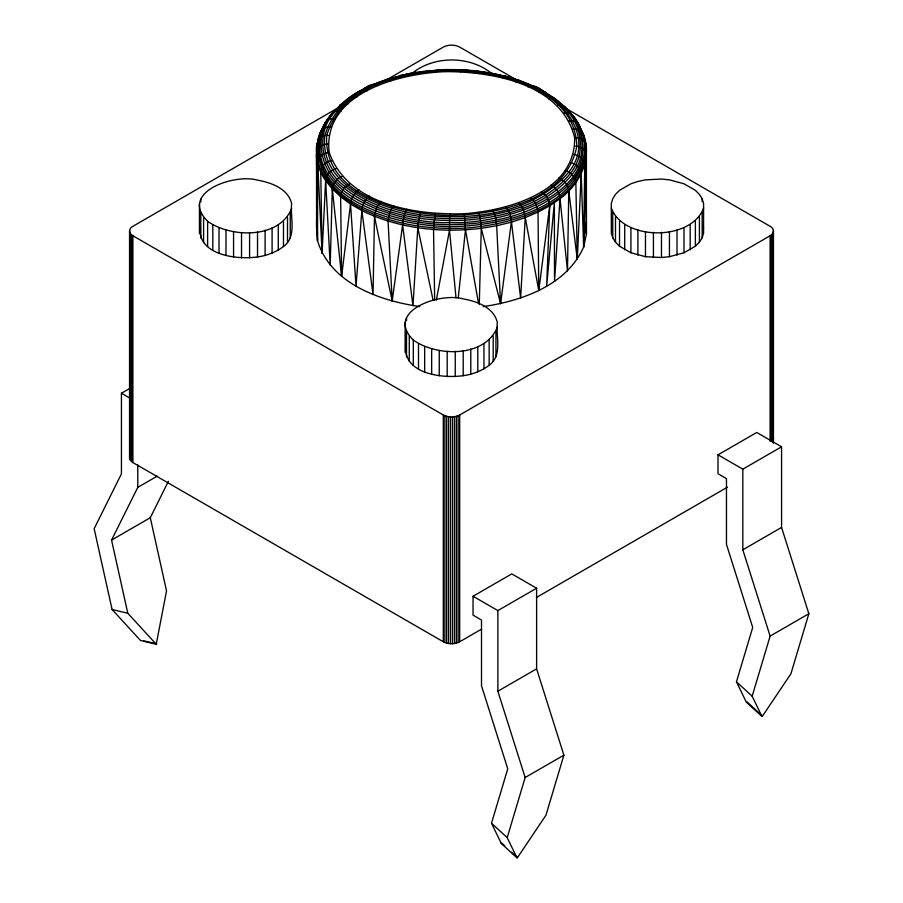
<?xml version="1.0" encoding="UTF-8"?>
<svg xmlns="http://www.w3.org/2000/svg" width="903" height="903" viewBox="0 0 903 903"><rect width="100%" height="100%" fill="white"/><g stroke="black" fill="none" stroke-linecap="round" stroke-linejoin="round"><path stroke-width="1.35" d="M481.592 629.12L459.683 641.773C454.672 644.392 448.328 644.392 443.317 641.773L132.888 462.55L129.897 459.548L129.547 457.234M338.625 107.525L132.888 226.303C128.587 227.996 128.587 234.058 132.888 235.751L443.317 414.985C448.328 417.604 454.672 417.604 459.683 414.985L770.112 235.751C774.413 234.058 774.413 227.996 770.112 226.303L564.375 107.525M291.669 208.322C279.433 239.114 231.066 237.997 207.622 221.314C178.478 191.876 235.22 173.421 257.524 180.171C271.171 182.541 288.091 188.603 291.669 203.66C289.953 217.725 297.2 236.541 283.474 246.519C278.056 250.774 271.69 253.529 265.11 255.414C244.036 261.249 196.459 257.445 200.127 226.563M497.339 327.067C485.114 357.859 436.747 356.753 413.303 340.07C384.159 310.632 440.901 292.166 463.205 298.916C476.852 301.297 493.76 307.347 497.339 322.405C495.634 336.469 502.881 355.285 489.144 365.264C483.737 369.519 477.371 372.273 470.79 374.158C449.717 380.005 402.14 376.19 405.808 345.307M329.144 152.314C322.394 92.67 400.243 73.199 446.014 71.63C493.196 71.721 561.305 83.832 574.613 137.561C575.9 192.079 507.7 210.455 464.277 213.729C415.628 215.219 347.79 204.936 329.144 152.314C323.669 152.686 317.833 156.772 317.675 162.653L317.517 240.672C330.543 283.621 379.531 300.71 419.793 306.569M456.015 297.877L449.502 230.231L449.671 214.101M317.088 159.538L316.592 227.804L317.517 240.672L316.49 153.442C316.411 138.227 322.834 123.564 332.902 112.344C335.148 110.606 338.207 110.493 340.849 111.238M317.134 153.962C314.526 145.688 318.578 134.163 328.715 135.45M585.595 208.909L586.149 146.512C580.595 107.446 540.31 85.119 505.341 76.27L502.937 78.042M483.218 306.636C521.934 300.812 566.576 285.529 583.643 247.027L584.726 164.933C584.568 159.052 578.812 154.887 573.315 154.402M558.709 178.162C564.059 180.058 568.529 185.115 568.766 190.928L567.49 270.934L560.029 198.66C559.792 192.926 555.876 187.632 550.717 185.239M381.021 201.346L376.777 207.092L374.519 214.564L373.041 294.468L361.855 210.58C362.08 204.97 364.959 199.416 369.53 196.132M406.801 209.27L404.115 215.49L402.614 224.949L412.976 305.745L418.021 224.158L420.73 211.855M479.279 304.548L481.265 228.324L480.351 218.752L478.714 212.352M342.519 176.311C337.135 178.083 332.53 183.083 332.304 188.908L330.193 265.268L325.644 180.51C325.859 174.64 330.938 169.933 336.424 168.635M583.643 247.027L586.386 155.508L586.408 234.249L583.643 247.027L581.205 173.94C581.001 168.06 575.606 163.578 570.086 162.642M541.337 191.718C546.202 194.619 549.521 200.082 549.758 205.749L546.654 285.969L554.352 202.577L554.532 281.409L560.029 198.66C579.816 184.359 592.74 158.239 583.338 134.208C581.476 130.28 576.757 128.7 572.66 129.185M583.902 140.157L583.846 135.743L578.563 123.959M568.766 190.928L577.288 259.364L581.205 173.94M317.675 162.653L322.089 253.269L325.644 180.51C318.454 171.039 308.397 144.943 328.06 143.893M518.943 202.532L523.006 208.345L525.264 217.578L520.613 298.001L511.053 218.56L509.54 212.781L506.233 206.719M317.901 141.026C313.273 205.5 399.882 225.908 449.513 226.597C499.901 226.563 586.51 207.893 585.46 143.306C583.552 139.288 578.879 137.369 574.613 137.561M325.644 180.51L332.304 188.908L341.616 276.329L350.533 204.044C350.77 198.355 354.247 192.926 359.191 190.161M350.533 204.044L361.855 210.58L356.03 286.149L350.533 204.044L340.645 196.786L332.304 188.908M324.245 126.228C324.087 120.709 330.329 117.672 335.148 119.015M331.085 127.12C318.24 125.224 316.897 142.381 317.416 151.151M458.261 297.821L465.485 229.825L464.277 213.729M549.758 205.749L538.12 212.081L525.264 217.578L538.764 290.518L549.758 205.749L560.029 198.66M361.855 210.58C398.584 228.707 440.912 233.177 481.265 228.324L500.578 303.656L511.369 222.161L525.264 217.578M374.418 216.291L392.195 301.06L402.614 224.949M460.643 71.755L461.298 70.028M129.908 388.358L121.431 393.245L121.431 473.883L94.149 528.695L112.096 609.514L140.529 640.509L156.23 644.245L166.536 590.878L150.293 517.724L168.409 481.322M436.341 300.157L449.502 230.231M435.088 213.469L433.542 229.543L434.659 299.943M317.416 223.978L316.592 227.804L316.49 153.442M321.31 130.574C302.155 198.987 399.318 224.982 449.525 224.61C487.71 224.497 527.6 216.607 558.776 193.411C577.141 179.855 590.618 155.734 582.503 132.809M491.503 823.231L507.746 768.825L481.502 685.795L481.502 620.034L473.048 615.157L473.048 596.251L511.787 573.89L536.608 588.225L536.608 668.863L563.89 755.168L545.943 815.262L517.509 857.534L516.967 857.85L501.267 843.447L491.503 823.231L507.204 837.623L516.967 857.85M507.204 837.623L525.151 777.528L497.869 691.224L497.869 610.586L536.608 588.225M736.464 681.799L752.707 627.404L726.463 544.374L726.463 478.613L718.009 473.725L718.009 454.83L756.748 432.469L781.569 446.793L781.569 527.431L808.851 613.735L790.904 673.83L762.471 716.113L761.929 716.429L746.228 702.026L736.464 681.799L752.165 696.202L761.929 716.429M752.165 696.202L770.112 636.107L742.83 549.792L742.83 469.165L781.569 446.793M338.557 108.112L338.986 106.689M611.331 208.006C623.363 241.124 691.54 241.124 703.572 208.006M702.173 237.794L703.572 233.2L703.572 203.344L702.173 198.762L699.407 194.382L695.378 190.341L684 183.783L669.439 179.855L661.481 179.054L645.476 179.855L637.89 181.447L630.904 183.783L619.526 190.341L615.496 194.382L612.742 198.762L611.331 203.344L611.331 233.2L612.742 237.794L615.496 242.173L619.526 246.203L630.904 252.772L645.476 256.689L661.481 257.502L669.439 256.689L684 252.772L695.378 246.203L699.407 242.173L702.173 237.794L702.173 212.589M330.633 116.126C350.071 89.555 384.373 78.301 415.594 72.421L417.197 74.373M475.136 72.883L476.242 70.863L477.055 71.924M156.23 644.245L127.797 613.239L111.554 540.084L137.798 487.36L137.798 464.977M319.967 133.475L324.414 124.614L327.518 120.37M326.796 120.675C291.725 191.334 397.884 224.271 449.536 222.589C501.097 224.96 608.814 194.348 577.457 122.819L574.522 121.25L569.014 121.013M359.371 92.614C363.457 88.573 371.968 81.597 378.052 85.548M348.456 99.296C354.732 91.395 366.246 89.183 374.61 84.126M399.51 76.586L400.514 75.446L415.132 72.454L430.528 70.479L431.465 72.511M489.302 74.983L491.074 73.075L492.011 73.493L476.829 71.235M461.185 69.689L445.687 69.554L430.031 70.829L439.118 70.287M324.899 123.124L332.902 112.344M334.178 111.543C312.178 133.757 319.56 171.039 344.032 188.185C377.962 214.722 422.988 222.161 465.056 220.208C503.964 217.228 546.586 206.234 572.05 174.482C589.106 153.679 583.124 122.3 563.201 105.662L560.232 105.064L556.858 105.685M335.668 111.013C313.939 132.955 321.231 169.764 345.397 186.695C378.888 212.894 423.349 220.242 464.887 218.312C503.31 215.377 545.378 204.518 570.527 173.162C587.368 152.63 581.453 121.645 561.79 105.211M390.299 80.931L387.432 79.306L385.333 80.638L391.778 78.798M393.505 205.749L390.017 211.753L388.076 221.1L392.195 301.06M372.781 84.814L349.111 98.122M331.108 114.67L341.865 103.766L344.788 103.224L348.095 103.901M335.589 111.114L343.253 103.337M412.242 73.211C433.948 55.568 469.605 55.568 491.311 73.211M414.737 72.827L415.594 72.421M515.85 82.015L518.864 80.423L521.065 81.801M341.097 105.041L352.362 96.237L362.871 89.803L366.832 90.966M527.849 86.835C537.014 81.586 548.256 97.31 556.383 99.894L557.049 101.091M341.865 103.766L339.709 105.459C345.115 102.919 349.822 93.201 356.798 97.106M384.881 80.818L443.317 47.08C448.328 44.461 454.672 44.461 459.683 47.08L518.119 80.818M137.798 487.36L157.167 476.174M111.554 540.084L150.293 517.724M536.382 597.493L727.502 487.146M497.869 691.224L536.608 668.863M742.83 549.792L781.569 527.431M525.151 777.528L563.89 755.168M770.112 636.107L808.851 613.735M501.267 843.447L501.808 843.142L504.754 845.84M350.15 183.523C344.935 185.792 340.882 191.03 340.645 196.786L341.616 276.329M538.786 92.433L542.884 91.338L545.062 92.196M374.09 84.318L387.432 79.306M548.505 98.754L553.054 97.953L556.383 99.894M385.908 79.87L413.393 73.098M394.351 78.064L398.223 76.958M511.369 222.161L496.639 225.75L481.265 228.324M331.943 160.599C326.434 161.423 320.937 165.825 320.746 171.717L322.089 253.269M563.72 113.135C572.4 110.335 576.87 120.731 579.873 126.804L572.829 115.449L563.201 105.662M400.514 75.446L403.415 77.195M446.014 71.63L445.834 69.915C400.153 72.026 339.449 85.943 324.775 135.789C319.628 186.007 379.666 208.379 419.737 214.643C471.468 221.088 533.086 214.079 568.845 172.055C595.777 138.283 563.585 97.998 530.298 85.604M461.072 69.689L476.558 70.874M465.18 70.332L472.946 70.931M574.827 146.004C580.245 146.038 586.261 149.887 586.386 155.745M505.341 76.27L520.467 81.022M476.242 70.863L491.582 73.109M491.074 73.075L506.03 76.349M493.343 73.786L506.628 76.766L507.114 77.511M112.096 609.514L127.797 613.239M143.69 640.825L156.772 643.929M508.378 77.895L512.182 79.069M565.199 170.599C570.662 172.01 575.64 176.796 575.854 182.654L577.288 259.364M518.864 80.423L534.057 87.004C506.357 74.588 475.881 69.215 445.619 69.892L445.834 69.915M531.438 85.469L542.884 91.338L553.054 97.953L563.1 106.114M535.231 87.614L545.875 93.065M718.009 454.83L742.83 469.165M121.431 393.245L129.705 398.031M473.048 596.251L497.869 610.586M530.693 197.509L535.468 203.017L538.007 210.365L538.764 290.518M554.352 98.303L566.136 108.631M746.77 701.71L762.471 716.113M511.629 852.139L517.509 857.534M567.998 110.663L573.608 116.747M492.767 210.004L495.25 216.268L496.571 224.023L500.578 303.656M581.746 132.244L583.451 136.082M585.46 143.306C590.28 203.31 512.351 224.836 465.463 228.075C430.144 229.904 393.855 224.7 361.968 208.853C339.968 197.576 317.89 178.218 316.671 151.794M702.873 226.247L703.572 228.549M417.841 227.782L433.079 300.191M465.485 229.825L478.477 303.171M585.573 222.68L586.408 234.249L586.149 146.512M584.027 137.358L584.072 140.157M773.453 230.446L773.453 443.147M773.103 232.76L773.103 442.651M772.415 233.854L772.415 442.335M771.41 234.859L771.41 440.529M770.112 235.751L770.112 441.42M702.173 198.762L702.173 201.561M699.407 216.968L699.407 242.173M695.378 221.009L695.378 246.203M690.185 224.576L690.185 249.77M684 227.567L684 252.772M677.013 229.893L677.013 255.097M669.439 231.495L669.439 256.689M661.481 232.297L661.481 257.502M653.422 232.297L653.422 257.502M645.476 231.495L645.476 256.689M637.89 229.893L637.89 255.097M630.904 227.567L630.904 252.772M624.718 224.576L624.718 249.77M619.526 221.009L619.526 246.203M615.496 216.968L615.496 242.173M612.742 212.589L612.742 237.794M495.939 331.649L495.939 356.854M493.185 336.029L493.185 361.234M489.144 340.07L489.144 365.264M483.963 343.637L483.963 368.83M477.777 346.628L477.777 371.833M470.79 348.964L470.79 374.158M463.205 350.556L463.205 375.75M459.683 414.985L459.683 641.773M458.137 415.73L458.137 642.518M456.387 416.306L456.387 643.105M455.259 351.357L455.259 376.562M454.491 416.712L454.491 643.5M452.505 416.915L452.505 643.704M450.495 416.915L450.495 643.704M448.509 416.712L448.509 643.5M447.188 351.357L447.188 376.562M446.613 416.306L446.613 643.105M444.863 415.73L444.863 642.518M443.317 414.985L443.317 641.773M439.242 350.556L439.242 375.75M431.668 348.964L431.668 374.158M424.67 346.628L424.67 371.833M418.495 343.637L418.495 368.83M413.303 340.07L413.303 365.264M409.273 336.029L409.273 361.234M406.508 317.822L406.508 320.621M406.508 331.649L406.508 356.854M405.108 322.405L405.108 352.26M290.258 212.905L290.258 238.11M287.504 217.284L287.504 242.478M283.474 221.314L283.474 246.519M278.282 224.892L278.282 250.086M272.096 227.883L272.096 253.077M265.11 230.209L265.11 255.414M257.524 231.8L257.524 257.005M249.578 232.613L249.578 257.818M241.519 232.613L241.519 257.818M233.561 231.8L233.561 257.005M225.987 230.209L225.987 255.414M219 227.883L219 253.077M212.815 224.892L212.815 250.086M207.622 221.314L207.622 246.519M203.593 217.284L203.593 242.478M200.827 199.066L200.827 201.877M200.827 212.905L200.827 238.11M199.428 203.66L199.428 233.516M132.888 235.751L132.888 462.55M131.59 234.859L131.59 461.647M130.585 233.854L130.585 460.643M129.897 232.76L129.897 459.548M129.547 230.446L129.547 458.408M326.717 135.473C322.766 196.053 402.907 214.53 449.638 215.399C496.819 214.575 566.147 201.211 576.836 146.196C575.064 90.684 505.657 73.515 460.79 70.75C412.084 70.05 342.993 81.383 326.717 135.473"/></g></svg>
